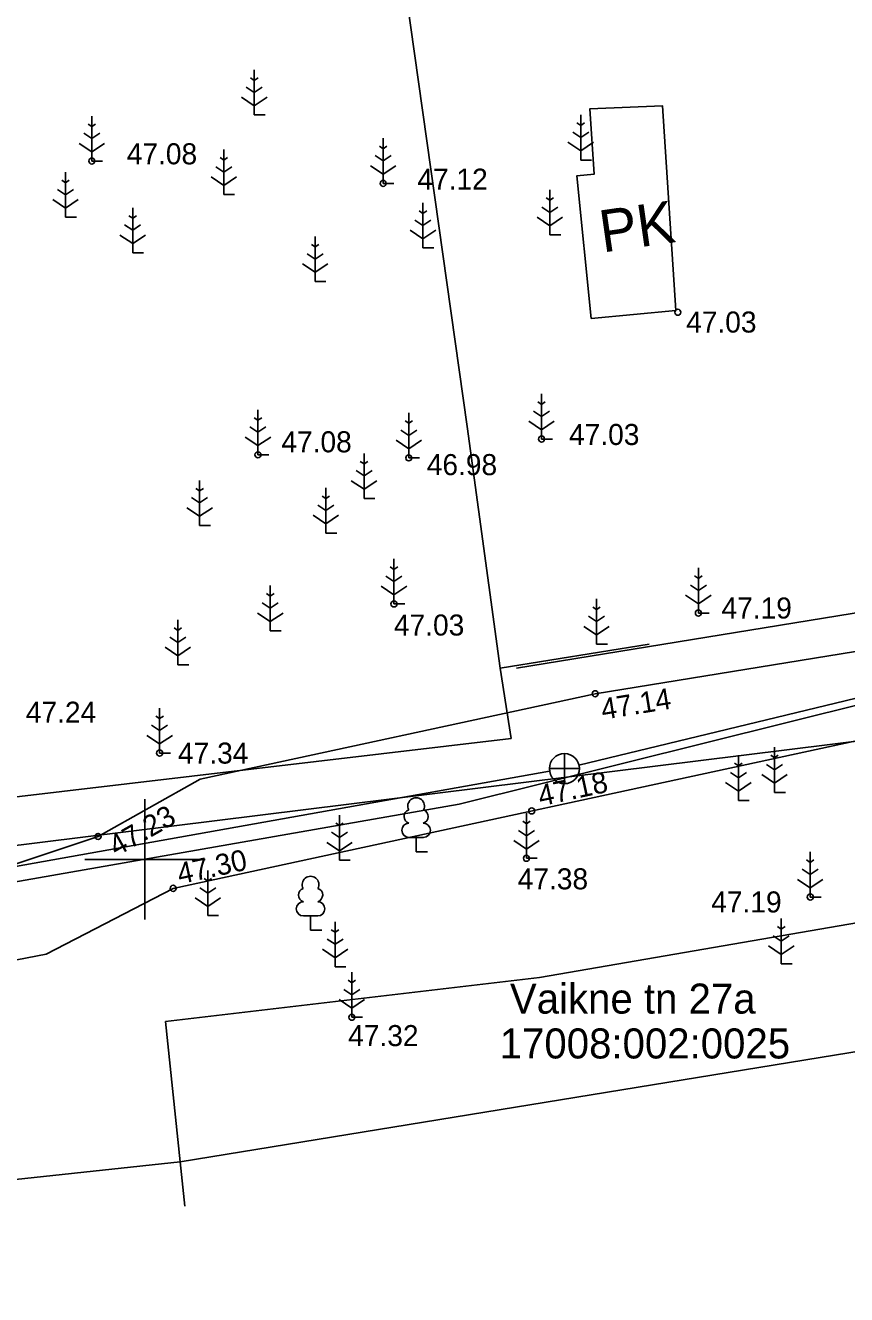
# Model space of a CAD drawing. Extents: x 642251 to 642439, y 6455905 to 6456043.
# Drawn here: x 642346.02 to 642373.36, y 6455935.52 to 6455977.75 of the extents above; entities that cross this region are included whole.
import ezdxf

# ---------------------------------------------------------------- set-up
doc = ezdxf.new("R2010")
doc.units = 0
for name, color, linetype in [('AED', 7, 'Continuous'), ('HOONE', 7, 'Continuous'), ('KKAEV', 7, 'Continuous'), ('KORGUS', 7, 'Continuous'), ('KTRASS', 7, 'Continuous'), ('PIIR', 7, 'Continuous'), ('PUU', 7, 'Continuous'), ('SIOHULIIN', 7, 'Continuous'), ('TEE', 7, 'Continuous'), ('VORK', 7, 'Continuous'), ('VTRASS', 7, 'Continuous')]:
    doc.layers.add(name, color=color, linetype=linetype)

msp = doc.modelspace()

# ---------------------------------------------------------------- linework, layer by layer
at = {"layer": 'AED'}
msp.add_lwpolyline([(642362.371, 6455956.362), (642376.475, 6455958.664), (642390.287, 6455960.934)], dxfattribs=at)
at = {"layer": 'HOONE'}
msp.add_lwpolyline([(642364.85, 6455968.003), (642364.377, 6455972.748), (642364.952, 6455972.8), (642364.809, 6455974.979), (642367.222, 6455975.079), (642367.668, 6455968.259)], close=True, dxfattribs=at)
at = {"layer": 'KKAEV'}
for p, q in [((642363.961, 6455952.521), (642363.961, 6455953.521)), ((642363.461, 6455953.021), (642364.461, 6455953.021))]:
    msp.add_line(p, q, dxfattribs=at)
msp.add_circle((642363.961, 6455953.021), 0.5, dxfattribs=at)
at = {"layer": 'KORGUS'}
for centre in [(642348.23, 6455973.235), (642357.929, 6455972.494), (642367.738, 6455968.204), (642363.201, 6455963.988), (642353.759, 6455963.462), (642358.781, 6455963.36), (642358.287, 6455958.499), (642368.421, 6455958.199), (642364.985, 6455955.512), (642350.488, 6455953.538), (642362.875, 6455951.614), (642348.438, 6455950.763), (642362.698, 6455950.037), (642350.937, 6455949.038), (642372.145, 6455948.748), (642356.885, 6455944.748)]:
    msp.add_circle(centre, 0.1, dxfattribs=at)
at = {"layer": 'KTRASS'}
for p, q in [((642387.543, 6455958.723), (642364.447, 6455953.139)), ((642363.469, 6455952.933), (642325.485, 6455946.161))]:
    msp.add_line(p, q, dxfattribs=at)
at = {"layer": 'PIIR'}
for p, q in [((642357.12, 6455989.91), (642360.73, 6455964.41)), ((642360.73, 6455964.41), (642361.82, 6455956.36)), ((642361.82, 6455956.36), (642366.787, 6455957.165)), ((642361.82, 6455956.36), (642362.19, 6455954.02)), ((642362.19, 6455954.02), (642276.13, 6455943.88)), ((642351.17, 6455939.94), (642350.68, 6455944.61))]:
    msp.add_line(p, q, dxfattribs=at)
for points in [[(642351.17, 6455939.94), (642403.38, 6455948.44), (642403.1, 6455952.96), (642363.13, 6455946.07), (642350.68, 6455944.61)], [(642310.01, 6455935.52), (642351.17, 6455939.94), (642351.329, 6455938.463)]]:
    msp.add_lwpolyline(points, dxfattribs=at)
at = {"layer": 'PUU'}
for p, q in [((642353.639, 6455976.27), (642353.639, 6455974.77)), ((642353.639, 6455975.52), (642353.373, 6455975.698)), ((642353.639, 6455975.92), (642353.515, 6455976.003)), ((642353.764, 6455976.003), (642353.639, 6455975.92)), ((642353.906, 6455975.698), (642353.639, 6455975.52)), ((642353.215, 6455975.36), (642353.639, 6455975.077)), ((642353.639, 6455975.077), (642354.063, 6455975.36)), ((642348.23, 6455974.385), (642348.106, 6455974.468)), ((642348.23, 6455974.735), (642348.23, 6455973.235)), ((642348.354, 6455974.468), (642348.23, 6455974.385)), ((642353.999, 6455974.77), (642353.639, 6455974.77)), ((642364.504, 6455974.421), (642364.38, 6455974.504)), ((642364.504, 6455974.771), (642364.504, 6455973.271)), ((642364.629, 6455974.504), (642364.504, 6455974.421)), ((642348.23, 6455973.985), (642347.963, 6455974.163)), ((642348.497, 6455974.163), (642348.23, 6455973.985)), ((642357.929, 6455973.994), (642357.929, 6455972.494)), ((642364.504, 6455974.021), (642364.238, 6455974.198)), ((642364.771, 6455974.198), (642364.504, 6455974.021)), ((642347.806, 6455973.824), (642348.23, 6455973.541)), ((642348.23, 6455973.541), (642348.654, 6455973.824)), ((642352.623, 6455973.619), (642352.623, 6455972.119)), ((642357.929, 6455973.644), (642357.804, 6455973.727)), ((642358.053, 6455973.727), (642357.929, 6455973.644)), ((642364.08, 6455973.86), (642364.504, 6455973.577)), ((642364.504, 6455973.577), (642364.928, 6455973.86)), ((642348.59, 6455973.235), (642348.23, 6455973.235)), ((642352.623, 6455973.269), (642352.499, 6455973.352)), ((642352.748, 6455973.352), (642352.623, 6455973.269)), ((642357.929, 6455973.244), (642357.662, 6455973.422)), ((642358.195, 6455973.422), (642357.929, 6455973.244)), ((642364.864, 6455973.271), (642364.504, 6455973.271)), ((642347.355, 6455972.864), (642347.355, 6455971.364)), ((642352.199, 6455972.709), (642352.623, 6455972.426)), ((642352.623, 6455972.869), (642352.357, 6455973.047)), ((642352.89, 6455973.047), (642352.623, 6455972.869)), ((642352.623, 6455972.426), (642353.048, 6455972.709)), ((642357.504, 6455973.083), (642357.929, 6455972.801)), ((642357.929, 6455972.801), (642358.353, 6455973.083)), ((642347.355, 6455972.114), (642347.088, 6455972.291)), ((642347.355, 6455972.514), (642347.23, 6455972.596)), ((642347.479, 6455972.596), (642347.355, 6455972.514)), ((642347.621, 6455972.291), (642347.355, 6455972.114)), ((642358.289, 6455972.494), (642357.929, 6455972.494)), ((642363.478, 6455972.28), (642363.478, 6455970.78)), ((642346.93, 6455971.953), (642347.355, 6455971.67)), ((642347.355, 6455971.67), (642347.779, 6455971.953)), ((642352.983, 6455972.119), (642352.623, 6455972.119)), ((642359.252, 6455971.845), (642359.252, 6455970.345)), ((642363.478, 6455971.93), (642363.353, 6455972.013)), ((642363.602, 6455972.013), (642363.478, 6455971.93)), ((642349.59, 6455971.335), (642349.465, 6455971.417)), ((642349.59, 6455971.685), (642349.59, 6455970.185)), ((642349.714, 6455971.417), (642349.59, 6455971.335)), ((642359.252, 6455971.495), (642359.128, 6455971.578)), ((642359.377, 6455971.578), (642359.252, 6455971.495)), ((642363.478, 6455971.53), (642363.211, 6455971.707)), ((642363.744, 6455971.707), (642363.478, 6455971.53)), ((642347.715, 6455971.364), (642347.355, 6455971.364)), ((642349.59, 6455970.935), (642349.323, 6455971.112)), ((642349.856, 6455971.112), (642349.59, 6455970.935)), ((642359.252, 6455971.095), (642358.986, 6455971.273)), ((642359.519, 6455971.273), (642359.252, 6455971.095)), ((642363.053, 6455971.369), (642363.478, 6455971.086)), ((642363.478, 6455971.086), (642363.902, 6455971.369)), ((642349.165, 6455970.774), (642349.59, 6455970.491)), ((642349.59, 6455970.491), (642350.014, 6455970.774)), ((642355.664, 6455970.727), (642355.664, 6455969.227)), ((642358.828, 6455970.934), (642359.252, 6455970.652)), ((642359.252, 6455970.652), (642359.677, 6455970.934)), ((642363.838, 6455970.78), (642363.478, 6455970.78)), ((642349.95, 6455970.185), (642349.59, 6455970.185)), ((642355.664, 6455969.977), (642355.397, 6455970.155)), ((642355.664, 6455970.377), (642355.54, 6455970.46)), ((642355.788, 6455970.46), (642355.664, 6455970.377)), ((642355.931, 6455970.155), (642355.664, 6455969.977)), ((642359.612, 6455970.345), (642359.252, 6455970.345)), ((642355.24, 6455969.817), (642355.664, 6455969.534)), ((642355.664, 6455969.534), (642356.088, 6455969.817)), ((642356.024, 6455969.227), (642355.664, 6455969.227)), ((642363.201, 6455965.138), (642363.076, 6455965.221)), ((642363.201, 6455965.488), (642363.201, 6455963.988)), ((642363.325, 6455965.221), (642363.201, 6455965.138)), ((642353.759, 6455964.612), (642353.635, 6455964.695)), ((642353.759, 6455964.962), (642353.759, 6455963.462)), ((642353.884, 6455964.695), (642353.759, 6455964.612)), ((642358.781, 6455964.86), (642358.781, 6455963.36)), ((642363.201, 6455964.738), (642362.934, 6455964.916)), ((642363.467, 6455964.916), (642363.201, 6455964.738)), ((642353.759, 6455964.212), (642353.493, 6455964.39)), ((642354.026, 6455964.39), (642353.759, 6455964.212)), ((642358.781, 6455964.11), (642358.515, 6455964.288)), ((642358.781, 6455964.51), (642358.657, 6455964.593)), ((642358.906, 6455964.593), (642358.781, 6455964.51)), ((642359.048, 6455964.288), (642358.781, 6455964.11)), ((642362.776, 6455964.578), (642363.201, 6455964.295)), ((642363.201, 6455964.295), (642363.625, 6455964.578)), ((642353.335, 6455964.052), (642353.759, 6455963.769)), ((642353.759, 6455963.769), (642354.184, 6455964.052)), ((642358.357, 6455963.949), (642358.781, 6455963.666)), ((642358.781, 6455963.666), (642359.205, 6455963.949)), ((642363.561, 6455963.988), (642363.201, 6455963.988)), ((642354.119, 6455963.462), (642353.759, 6455963.462)), ((642357.292, 6455963.509), (642357.292, 6455962.009)), ((642357.292, 6455963.159), (642357.168, 6455963.242)), ((642357.417, 6455963.242), (642357.292, 6455963.159)), ((642359.141, 6455963.36), (642358.781, 6455963.36)), ((642351.819, 6455962.611), (642351.819, 6455961.111)), ((642356.868, 6455962.598), (642357.292, 6455962.315)), ((642357.292, 6455962.759), (642357.026, 6455962.936)), ((642357.559, 6455962.936), (642357.292, 6455962.759)), ((642357.292, 6455962.315), (642357.717, 6455962.598)), ((642351.819, 6455962.261), (642351.695, 6455962.344)), ((642351.944, 6455962.344), (642351.819, 6455962.261)), ((642356.023, 6455962.359), (642356.023, 6455960.859)), ((642351.395, 6455961.701), (642351.819, 6455961.418)), ((642351.819, 6455961.861), (642351.553, 6455962.039)), ((642352.086, 6455962.039), (642351.819, 6455961.861)), ((642351.819, 6455961.418), (642352.244, 6455961.701)), ((642356.023, 6455961.609), (642355.756, 6455961.787)), ((642356.023, 6455962.009), (642355.899, 6455962.092)), ((642356.147, 6455962.092), (642356.023, 6455962.009)), ((642356.29, 6455961.787), (642356.023, 6455961.609)), ((642357.652, 6455962.009), (642357.292, 6455962.009)), ((642355.599, 6455961.449), (642356.023, 6455961.166)), ((642356.023, 6455961.166), (642356.447, 6455961.449)), ((642352.179, 6455961.111), (642351.819, 6455961.111)), ((642356.383, 6455960.859), (642356.023, 6455960.859)), ((642358.287, 6455959.649), (642358.163, 6455959.732)), ((642358.287, 6455959.999), (642358.287, 6455958.499)), ((642358.412, 6455959.732), (642358.287, 6455959.649)), ((642368.421, 6455959.699), (642368.421, 6455958.199)), ((642358.287, 6455959.249), (642358.021, 6455959.427)), ((642358.554, 6455959.427), (642358.287, 6455959.249)), ((642368.421, 6455959.349), (642368.296, 6455959.432)), ((642368.545, 6455959.432), (642368.421, 6455959.349)), ((642354.171, 6455958.76), (642354.047, 6455958.843)), ((642354.171, 6455959.11), (642354.171, 6455957.61)), ((642354.296, 6455958.843), (642354.171, 6455958.76)), ((642357.863, 6455959.088), (642358.287, 6455958.806)), ((642358.287, 6455958.806), (642358.712, 6455959.088)), ((642367.997, 6455958.788), (642368.421, 6455958.505)), ((642368.421, 6455958.949), (642368.154, 6455959.126)), ((642368.687, 6455959.126), (642368.421, 6455958.949)), ((642368.421, 6455958.505), (642368.845, 6455958.788)), ((642354.171, 6455958.36), (642353.905, 6455958.537)), ((642354.438, 6455958.537), (642354.171, 6455958.36)), ((642358.647, 6455958.499), (642358.287, 6455958.499)), ((642365.031, 6455958.315), (642364.907, 6455958.398)), ((642365.031, 6455958.665), (642365.031, 6455957.165)), ((642365.155, 6455958.398), (642365.031, 6455958.315)), ((642351.095, 6455957.969), (642351.095, 6455956.469)), ((642353.747, 6455958.199), (642354.171, 6455957.916)), ((642354.171, 6455957.916), (642354.595, 6455958.199)), ((642365.031, 6455957.915), (642364.764, 6455958.093)), ((642365.298, 6455958.093), (642365.031, 6455957.915)), ((642368.781, 6455958.199), (642368.421, 6455958.199)), ((642351.095, 6455957.619), (642350.971, 6455957.702)), ((642351.22, 6455957.702), (642351.095, 6455957.619)), ((642354.531, 6455957.61), (642354.171, 6455957.61)), ((642364.607, 6455957.754), (642365.031, 6455957.471)), ((642365.031, 6455957.471), (642365.455, 6455957.754)), ((642350.671, 6455957.058), (642351.095, 6455956.776)), ((642351.095, 6455957.219), (642350.829, 6455957.397)), ((642351.362, 6455957.397), (642351.095, 6455957.219)), ((642351.095, 6455956.776), (642351.52, 6455957.058)), ((642365.391, 6455957.165), (642365.031, 6455957.165)), ((642351.455, 6455956.469), (642351.095, 6455956.469)), ((642350.488, 6455955.038), (642350.488, 6455953.538)), ((642350.488, 6455954.688), (642350.363, 6455954.771)), ((642350.612, 6455954.771), (642350.488, 6455954.688)), ((642350.063, 6455954.127), (642350.488, 6455953.844)), ((642350.488, 6455954.288), (642350.221, 6455954.466)), ((642350.754, 6455954.466), (642350.488, 6455954.288)), ((642350.488, 6455953.844), (642350.912, 6455954.127)), ((642370.958, 6455953.732), (642370.958, 6455952.232)), ((642350.848, 6455953.538), (642350.488, 6455953.538)), ((642369.753, 6455953.466), (642369.753, 6455951.966)), ((642370.958, 6455953.382), (642370.833, 6455953.465)), ((642371.082, 6455953.465), (642370.958, 6455953.382)), ((642369.753, 6455952.716), (642369.486, 6455952.893)), ((642369.753, 6455953.116), (642369.628, 6455953.198)), ((642369.877, 6455953.198), (642369.753, 6455953.116)), ((642370.019, 6455952.893), (642369.753, 6455952.716)), ((642370.958, 6455952.982), (642370.691, 6455953.16)), ((642371.225, 6455953.16), (642370.958, 6455952.982)), ((642369.329, 6455952.555), (642369.753, 6455952.272)), ((642369.753, 6455952.272), (642370.177, 6455952.555)), ((642370.534, 6455952.821), (642370.958, 6455952.539)), ((642370.958, 6455952.539), (642371.382, 6455952.821)), ((642371.318, 6455952.232), (642370.958, 6455952.232)), ((642370.113, 6455951.966), (642369.753, 6455951.966)), ((642356.473, 6455951.128), (642356.348, 6455951.211)), ((642356.473, 6455951.478), (642356.473, 6455949.978)), ((642356.597, 6455951.211), (642356.473, 6455951.128)), ((642362.698, 6455951.187), (642362.573, 6455951.27)), ((642362.698, 6455951.537), (642362.698, 6455950.037)), ((642362.822, 6455951.27), (642362.698, 6455951.187)), ((642356.473, 6455950.728), (642356.206, 6455950.906)), ((642356.739, 6455950.906), (642356.473, 6455950.728)), ((642359.266, 6455950.732), (642358.786, 6455950.732)), ((642359.026, 6455950.257), (642359.026, 6455950.732)), ((642362.698, 6455950.787), (642362.431, 6455950.965)), ((642362.964, 6455950.965), (642362.698, 6455950.787)), ((642356.048, 6455950.568), (642356.473, 6455950.285)), ((642356.473, 6455950.285), (642356.897, 6455950.568)), ((642362.274, 6455950.626), (642362.698, 6455950.344)), ((642362.698, 6455950.344), (642363.122, 6455950.626)), ((642356.833, 6455949.978), (642356.473, 6455949.978)), ((642359.406, 6455950.257), (642359.026, 6455950.257)), ((642363.058, 6455950.037), (642362.698, 6455950.037)), ((642372.145, 6455949.898), (642372.021, 6455949.981)), ((642372.145, 6455950.248), (642372.145, 6455948.748)), ((642372.269, 6455949.981), (642372.145, 6455949.898)), ((642352.09, 6455949.629), (642352.09, 6455948.129)), ((642372.145, 6455949.498), (642371.878, 6455949.675)), ((642372.412, 6455949.675), (642372.145, 6455949.498)), ((642352.09, 6455948.879), (642351.823, 6455949.057)), ((642352.09, 6455949.279), (642351.965, 6455949.362)), ((642352.214, 6455949.362), (642352.09, 6455949.279)), ((642352.356, 6455949.057), (642352.09, 6455948.879)), ((642371.721, 6455949.337), (642372.145, 6455949.054)), ((642372.145, 6455949.054), (642372.569, 6455949.337)), ((642351.665, 6455948.718), (642352.09, 6455948.436)), ((642352.09, 6455948.436), (642352.514, 6455948.718)), ((642372.505, 6455948.748), (642372.145, 6455948.748)), ((642352.45, 6455948.129), (642352.09, 6455948.129)), ((642355.752, 6455948.118), (642355.272, 6455948.118)), ((642355.512, 6455947.643), (642355.512, 6455948.118)), ((642356.328, 6455947.925), (642356.328, 6455946.425)), ((642371.181, 6455947.68), (642371.057, 6455947.763)), ((642371.181, 6455948.03), (642371.181, 6455946.53)), ((642371.306, 6455947.763), (642371.181, 6455947.68)), ((642355.892, 6455947.643), (642355.512, 6455947.643)), ((642356.328, 6455947.175), (642356.061, 6455947.352)), ((642356.328, 6455947.575), (642356.203, 6455947.658)), ((642356.452, 6455947.658), (642356.328, 6455947.575)), ((642356.594, 6455947.352), (642356.328, 6455947.175)), ((642371.181, 6455947.28), (642370.915, 6455947.458)), ((642371.448, 6455947.458), (642371.181, 6455947.28)), ((642355.904, 6455947.014), (642356.328, 6455946.731)), ((642356.328, 6455946.731), (642356.752, 6455947.014)), ((642370.757, 6455947.12), (642371.181, 6455946.837)), ((642371.181, 6455946.837), (642371.605, 6455947.12)), ((642371.541, 6455946.53), (642371.181, 6455946.53)), ((642356.688, 6455946.425), (642356.328, 6455946.425)), ((642356.885, 6455946.248), (642356.885, 6455944.748)), ((642356.885, 6455945.498), (642356.618, 6455945.676)), ((642356.885, 6455945.898), (642356.76, 6455945.981)), ((642357.009, 6455945.981), (642356.885, 6455945.898)), ((642357.151, 6455945.676), (642356.885, 6455945.498)), ((642356.46, 6455945.337), (642356.885, 6455945.055)), ((642356.885, 6455945.055), (642357.309, 6455945.337)), ((642357.245, 6455944.748), (642356.885, 6455944.748))]:
    msp.add_line(p, q, dxfattribs=at)
for centre, radius, start, end in [((642359.026, 6455951.777), 0.277, 332.5799, 207.4201), ((642358.855, 6455951.43), 0.233, 109.0217, 253.1415), ((642359.196, 6455951.43), 0.233, 286.8508, 70.9859), ((642358.788, 6455950.97), 0.238, 90.0016, 269.3953), ((642359.263, 6455950.97), 0.238, 270.6047, 89.9984), ((642355.342, 6455948.816), 0.233, 109.0217, 253.1415), ((642355.512, 6455949.163), 0.277, 332.5799, 207.4201), ((642355.682, 6455948.816), 0.233, 286.8508, 70.9859), ((642355.275, 6455948.356), 0.238, 90.0016, 269.3953), ((642355.75, 6455948.356), 0.238, 270.6047, 89.9984)]:
    msp.add_arc(centre, radius, start, end, dxfattribs=at)
at = {"layer": 'SIOHULIIN'}
msp.add_line((642341.514, 6455949.951), (642381.507, 6455954.898), dxfattribs=at)
at = {"layer": 'TEE'}
for points in [[(642389.065, 6455962.533), (642391.239, 6455960.636), (642375.02, 6455957.139), (642364.985, 6455955.512)], [(642350.937, 6455949.038), (642375.787, 6455954.401), (642391.913, 6455958.02), (642408.493, 6455959.023), (642410.938, 6455958.317)], [(642351.841, 6455952.675), (642364.985, 6455955.512)], [(642312.229, 6455954.157), (642320.737, 6455949.572), (642323.888, 6455948.246), (642325.195, 6455947.873), (642329.718, 6455947.683), (642340.497, 6455948.118), (642348.438, 6455950.763), (642351.841, 6455952.675)], [(642350.937, 6455949.038), (642346.708, 6455946.845), (642338.153, 6455945.2), (642324.777, 6455945.06), (642319.469, 6455945.487), (642306.854, 6455945.937), (642299.929, 6455946.157), (642298.781, 6455943.681)]]:
    msp.add_lwpolyline(points, dxfattribs=at)
at = {"layer": 'VORK'}
for p, q in [((642350, 6455952), (642350, 6455948)), ((642348, 6455950), (642352, 6455950))]:
    msp.add_line(p, q, dxfattribs=at)
at = {"layer": 'VTRASS'}
msp.add_lwpolyline([(642320.707, 6455944.957), (642321.031, 6455944.938), (642360.456, 6455951.843), (642385.014, 6455957.952)], dxfattribs=at)

# ---------------------------------------------------------------- texts
at = {"layer": 'HOONE'}
msp.add_text('PK', height=1.4, rotation=8.1768, dxfattribs=at).set_placement((642365.235, 6455970.19))
at = {"layer": 'KORGUS'}
for s, p in [('47.08', (642349.394, 6455973.128)), ('47.12', (642359.067, 6455972.284)), ('47.03', (642368.014, 6455967.53)), ('47.08', (642354.54, 6455963.545)), ('47.03', (642364.116, 6455963.789)), ('46.98', (642359.38, 6455962.786)), ('47.19', (642369.191, 6455958.015)), ('47.03', (642358.287, 6455957.449)), ('47.24', (642346.034, 6455954.548)), ('47.34', (642351.099, 6455953.188)), ('47.38', (642362.408, 6455949.004)), ('47.19', (642368.85, 6455948.235)), ('47.32', (642356.764, 6455943.788))]:
    msp.add_text(s, height=0.7, dxfattribs=at).set_placement(p)
for s, rotation, p in [('47.14', 9.2122, (642365.241, 6455954.645)), ('47.18', 12.178, (642363.167, 6455951.763)), ('47.23', 29.332, (642349.047, 6455950.085)), ('47.30', 12.1418, (642351.155, 6455949.172))]:
    msp.add_text(s, height=0.7, rotation=rotation, dxfattribs=at).set_placement(p)
at = {"layer": 'PIIR'}
for s, p in [('Vaikne tn 27a ', (642362.148, 6455944.869)), ('17008:002:0025', (642361.808, 6455943.377))]:
    msp.add_text(s, height=1, dxfattribs=at).set_placement(p)

doc.saveas('drawing.dxf')
